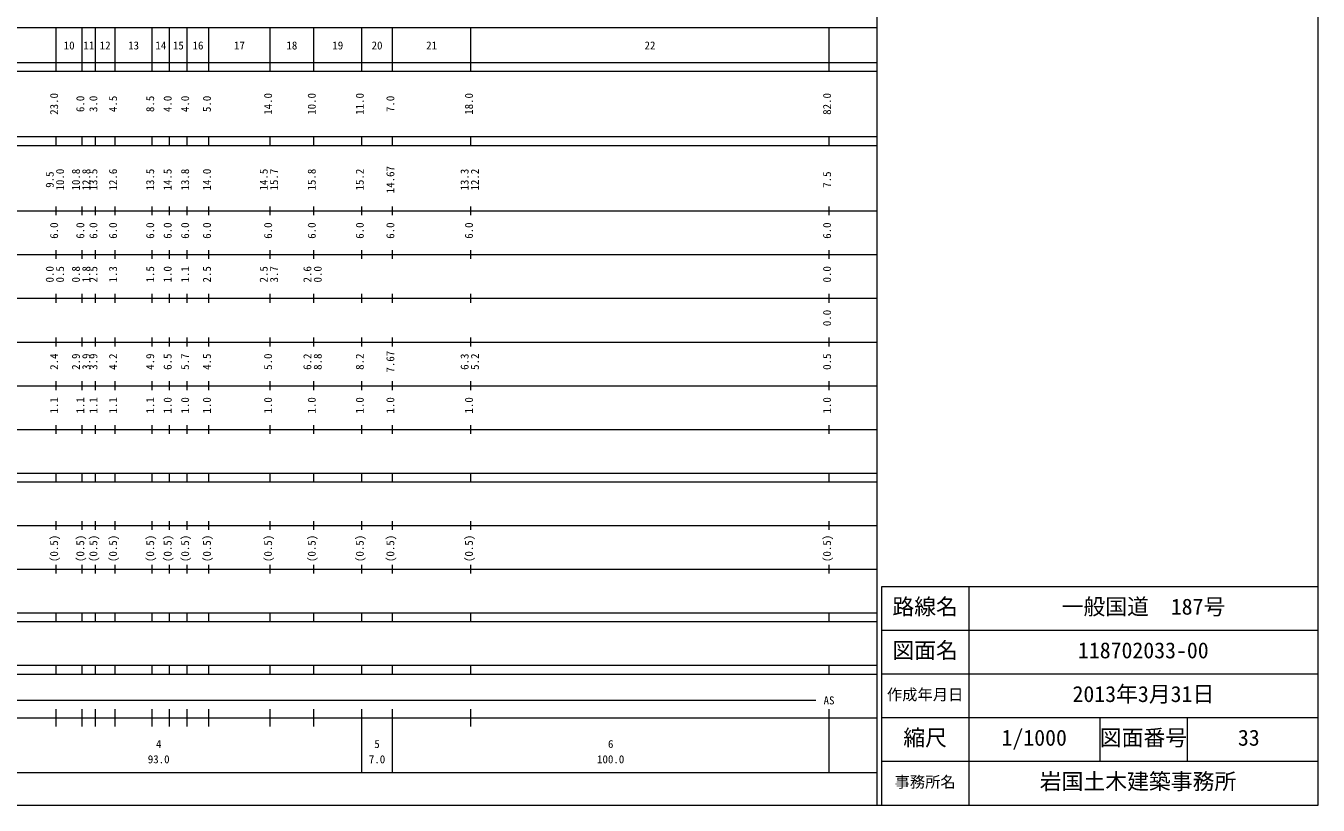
# Model space of a CAD drawing. Units: millimetres on the paper, enlarged 1000 times. Extents: x 40000 to 680000, y 20000 to 380000.
# Drawn here: x 384074 to 680000, y 20000 to 198357 of the extents above; entities that cross this region are included whole.
import ezdxf
from ezdxf.enums import TextEntityAlignment as Align

# ---------------------------------------------------------------- set-up
doc = ezdxf.new("R2010")
doc.units = ezdxf.units.MM
doc.header["$LTSCALE"] = 1000
for name, color, linetype, lineweight in [('S-BGD-HTXT', 7, 'Continuous', 13), ('S-TTL', 2, 'Continuous', 13), ('S-TTL-TXT', 7, 'Continuous', 13)]:
    doc.layers.add(name, color=color, linetype=linetype, lineweight=lineweight)
doc.styles.add('ＭＳ ゴシック', font='')
doc.styles.get('ＭＳ ゴシック').set_extended_font_data('MS Gothic')

msp = doc.modelspace()

# ---------------------------------------------------------------- linework, layer by layer
at = {"layer": 'S-BGD-HTXT'}
for p, q in [((579000, 20000), (579000, 370000)), ((68000, 198000), (579000, 198000)), ((391000, 188000), (391000, 198000)), ((397000, 188000), (397000, 198000)), ((400000, 188000), (400000, 198000)), ((404500, 188000), (404500, 198000)), ((413000, 188000), (413000, 198000)), ((417000, 188000), (417000, 198000)), ((421000, 188000), (421000, 198000)), ((426000, 188000), (426000, 198000)), ((440000, 188000), (440000, 198000)), ((450000, 188000), (450000, 198000)), ((461000, 188000), (461000, 198000)), ((468000, 188000), (468000, 198000)), ((486000, 188000), (486000, 198000)), ((568000, 188000), (568000, 198000)), ((40000, 190000), (579000, 190000)), ((40000, 188000), (579000, 188000)), ((40000, 173000), (579000, 173000)), ((391000, 171000), (391000, 173000)), ((397000, 171000), (397000, 173000)), ((400000, 171000), (400000, 173000)), ((404500, 171000), (404500, 173000)), ((413000, 171000), (413000, 173000)), ((417000, 171000), (417000, 173000)), ((421000, 171000), (421000, 173000)), ((426000, 171000), (426000, 173000)), ((440000, 171000), (440000, 173000)), ((450000, 171000), (450000, 173000)), ((461000, 171000), (461000, 173000)), ((468000, 171000), (468000, 173000)), ((486000, 171000), (486000, 173000)), ((568000, 171000), (568000, 173000)), ((40000, 171000), (579000, 171000)), ((391000, 155000), (391000, 157000)), ((397000, 155000), (397000, 157000)), ((400000, 155000), (400000, 157000)), ((404500, 155000), (404500, 157000)), ((413000, 155000), (413000, 157000)), ((417000, 155000), (417000, 157000)), ((421000, 155000), (421000, 157000)), ((426000, 155000), (426000, 157000)), ((440000, 155000), (440000, 157000)), ((450000, 155000), (450000, 157000)), ((461000, 155000), (461000, 157000)), ((468000, 155000), (468000, 157000)), ((486000, 155000), (486000, 157000)), ((568000, 155000), (568000, 157000)), ((40000, 156000), (579000, 156000)), ((46000, 146000), (579000, 146000)), ((391000, 145000), (391000, 147000)), ((397000, 145000), (397000, 147000)), ((400000, 145000), (400000, 147000)), ((404500, 145000), (404500, 147000)), ((413000, 145000), (413000, 147000)), ((417000, 145000), (417000, 147000)), ((421000, 145000), (421000, 147000)), ((426000, 145000), (426000, 147000)), ((440000, 145000), (440000, 147000)), ((450000, 145000), (450000, 147000)), ((461000, 145000), (461000, 147000)), ((468000, 145000), (468000, 147000)), ((486000, 145000), (486000, 147000)), ((568000, 145000), (568000, 147000)), ((391000, 135000), (391000, 137000)), ((397000, 135000), (397000, 137000)), ((400000, 135000), (400000, 137000)), ((404500, 135000), (404500, 137000)), ((413000, 135000), (413000, 137000)), ((417000, 135000), (417000, 137000)), ((421000, 135000), (421000, 137000)), ((426000, 135000), (426000, 137000)), ((440000, 135000), (440000, 137000)), ((450000, 135000), (450000, 137000)), ((461000, 135000), (461000, 137000)), ((468000, 135000), (468000, 137000)), ((486000, 135000), (486000, 137000)), ((568000, 135000), (568000, 137000)), ((52000, 136000), (579000, 136000)), ((46000, 126000), (579000, 126000)), ((391000, 125000), (391000, 127000)), ((397000, 125000), (397000, 127000)), ((400000, 125000), (400000, 127000)), ((404500, 125000), (404500, 127000)), ((413000, 125000), (413000, 127000)), ((417000, 125000), (417000, 127000)), ((421000, 125000), (421000, 127000)), ((426000, 125000), (426000, 127000)), ((440000, 125000), (440000, 127000)), ((450000, 125000), (450000, 127000)), ((461000, 125000), (461000, 127000)), ((468000, 125000), (468000, 127000)), ((486000, 125000), (486000, 127000)), ((568000, 125000), (568000, 127000)), ((52000, 116000), (579000, 116000)), ((391000, 115000), (391000, 117000)), ((397000, 115000), (397000, 117000)), ((400000, 115000), (400000, 117000)), ((404500, 115000), (404500, 117000)), ((413000, 115000), (413000, 117000)), ((417000, 115000), (417000, 117000)), ((421000, 115000), (421000, 117000)), ((426000, 115000), (426000, 117000)), ((440000, 115000), (440000, 117000)), ((450000, 115000), (450000, 117000)), ((461000, 115000), (461000, 117000)), ((468000, 115000), (468000, 117000)), ((486000, 115000), (486000, 117000)), ((568000, 115000), (568000, 117000)), ((391000, 105000), (391000, 107000)), ((397000, 105000), (397000, 107000)), ((400000, 105000), (400000, 107000)), ((404500, 105000), (404500, 107000)), ((413000, 105000), (413000, 107000)), ((417000, 105000), (417000, 107000)), ((421000, 105000), (421000, 107000)), ((426000, 105000), (426000, 107000)), ((440000, 105000), (440000, 107000)), ((450000, 105000), (450000, 107000)), ((461000, 105000), (461000, 107000)), ((468000, 105000), (468000, 107000)), ((486000, 105000), (486000, 107000)), ((568000, 105000), (568000, 107000)), ((46000, 106000), (579000, 106000)), ((40000, 96000), (579000, 96000)), ((391000, 94000), (391000, 96000)), ((397000, 94000), (397000, 96000)), ((400000, 94000), (400000, 96000)), ((404500, 94000), (404500, 96000)), ((413000, 94000), (413000, 96000)), ((417000, 94000), (417000, 96000)), ((421000, 94000), (421000, 96000)), ((426000, 94000), (426000, 96000)), ((440000, 94000), (440000, 96000)), ((450000, 94000), (450000, 96000)), ((461000, 94000), (461000, 96000)), ((468000, 94000), (468000, 96000)), ((486000, 94000), (486000, 96000)), ((568000, 94000), (568000, 96000)), ((40000, 94000), (579000, 94000)), ((49000, 84000), (579000, 84000)), ((391000, 83000), (391000, 85000)), ((397000, 83000), (397000, 85000)), ((400000, 83000), (400000, 85000)), ((404500, 83000), (404500, 85000)), ((413000, 83000), (413000, 85000)), ((417000, 83000), (417000, 85000)), ((421000, 83000), (421000, 85000)), ((426000, 83000), (426000, 85000)), ((440000, 83000), (440000, 85000)), ((450000, 83000), (450000, 85000)), ((461000, 83000), (461000, 85000)), ((468000, 83000), (468000, 85000)), ((486000, 83000), (486000, 85000)), ((568000, 83000), (568000, 85000)), ((40000, 74000), (579000, 74000)), ((391000, 73000), (391000, 75000)), ((397000, 73000), (397000, 75000)), ((400000, 73000), (400000, 75000)), ((404500, 73000), (404500, 75000)), ((413000, 73000), (413000, 75000)), ((417000, 73000), (417000, 75000)), ((421000, 73000), (421000, 75000)), ((426000, 73000), (426000, 75000)), ((440000, 73000), (440000, 75000)), ((450000, 73000), (450000, 75000)), ((461000, 73000), (461000, 75000)), ((468000, 73000), (468000, 75000)), ((486000, 73000), (486000, 75000)), ((568000, 73000), (568000, 75000)), ((40000, 64000), (579000, 64000)), ((391000, 62000), (391000, 64000)), ((397000, 62000), (397000, 64000)), ((400000, 62000), (400000, 64000)), ((404500, 62000), (404500, 64000)), ((413000, 62000), (413000, 64000)), ((417000, 62000), (417000, 64000)), ((421000, 62000), (421000, 64000)), ((426000, 62000), (426000, 64000)), ((440000, 62000), (440000, 64000)), ((450000, 62000), (450000, 64000)), ((461000, 62000), (461000, 64000)), ((468000, 62000), (468000, 64000)), ((486000, 62000), (486000, 64000)), ((568000, 62000), (568000, 64000)), ((40000, 62000), (579000, 62000)), ((40000, 52000), (579000, 52000)), ((391000, 50000), (391000, 52000)), ((397000, 50000), (397000, 52000)), ((400000, 50000), (400000, 52000)), ((404500, 50000), (404500, 52000)), ((413000, 50000), (413000, 52000)), ((417000, 50000), (417000, 52000)), ((421000, 50000), (421000, 52000)), ((426000, 50000), (426000, 52000)), ((440000, 50000), (440000, 52000)), ((450000, 50000), (450000, 52000)), ((461000, 50000), (461000, 52000)), ((468000, 50000), (468000, 52000)), ((486000, 50000), (486000, 52000)), ((568000, 50000), (568000, 52000)), ((40000, 50000), (579000, 50000)), ((71000, 44000), (565000, 44000)), ((391000, 38000), (391000, 42000)), ((397000, 38000), (397000, 42000)), ((400000, 38000), (400000, 42000)), ((404500, 38000), (404500, 42000)), ((413000, 38000), (413000, 42000)), ((417000, 38000), (417000, 42000)), ((421000, 38000), (421000, 42000)), ((426000, 38000), (426000, 42000)), ((440000, 38000), (440000, 42000)), ((450000, 38000), (450000, 42000)), ((461000, 27500), (461000, 42000)), ((468000, 27500), (468000, 42000)), ((486000, 38000), (486000, 42000)), ((568000, 27500), (568000, 42000)), ((40000, 40000), (579000, 40000)), ((68000, 27500), (579000, 27500))]:
    msp.add_line(p, q, dxfattribs=at)
at = {"layer": 'S-TTL'}
for p, q in [((680000, 20000), (680000, 380000)), ((680000, 70000), (580000, 70000)), ((580000, 70000), (580000, 20000)), ((600000, 70000), (600000, 20000)), ((680000, 60000), (580000, 60000)), ((680000, 50000), (580000, 50000)), ((680000, 40000), (580000, 40000)), ((630000, 40000), (630000, 30000)), ((650000, 40000), (650000, 30000)), ((680000, 30000), (580000, 30000)), ((40000, 20000), (680000, 20000))]:
    msp.add_line(p, q, dxfattribs=at)

# ---------------------------------------------------------------- texts
at = {"layer": 'S-BGD-HTXT', "style": 'ＭＳ ゴシック'}
for s, p in [('10', (392750, 192405)), ('11', (397250, 192405)), ('12', (401000, 192405)), ('13', (407500, 192405)), ('14', (413750, 192405)), ('15', (417750, 192405)), ('16', (422250, 192405)), ('17', (431750, 192405)), ('18', (443750, 192405)), ('19', (454250, 192405)), ('20', (463250, 192405)), ('21', (475750, 192405)), ('22', (525750, 192405)), ('AS', (566750, 42500)), ('4', (413875, 32523)), ('5', (463875, 32523)), ('6', (517375, 32523)), ('93.0', (412000, 29033)), ('7.0', (462625, 29033)), ('100.0', (514875, 29033))]:
    msp.add_text(s, height=1833, dxfattribs=at).set_placement(p, align=Align.BOTTOM_LEFT)
for s, p in [('23.0', (392000, 178000)), ('6.0', (398000, 178625)), ('3.0', (401000, 178625)), ('4.5', (405500, 178625)), ('8.5', (414000, 178625)), ('4.0', (418000, 178625)), ('4.0', (422000, 178625)), ('5.0', (427000, 178625)), ('14.0', (441000, 178000)), ('10.0', (451000, 178000)), ('11.0', (462000, 178000)), ('7.0', (469000, 178625)), ('18.0', (487000, 178000)), ('82.0', (569000, 178000)), ('14.67', (469000, 160049)), ('9.5', (391000, 161299)), ('10.0', (393370, 160674)), ('10.8', (397000, 160674)), ('12.8', (399370, 160674)), ('13.5', (401000, 160674)), ('12.6', (405500, 160674)), ('13.5', (414000, 160674)), ('14.5', (418000, 160674)), ('13.8', (422000, 160674)), ('14.0', (427000, 160674)), ('14.5', (440000, 160674)), ('15.7', (442370, 160674)), ('15.8', (451000, 160674)), ('15.2', (462000, 160674)), ('13.3', (486000, 160674)), ('12.2', (488370, 160674)), ('7.5', (569000, 161299)), ('6.0', (392000, 149625)), ('6.0', (398000, 149625)), ('6.0', (401000, 149625)), ('6.0', (405500, 149625)), ('6.0', (414000, 149625)), ('6.0', (418000, 149625)), ('6.0', (422000, 149625)), ('6.0', (427000, 149625)), ('6.0', (441000, 149625)), ('6.0', (451000, 149625)), ('6.0', (462000, 149625)), ('6.0', (469000, 149625)), ('6.0', (487000, 149625)), ('6.0', (569000, 149625)), ('0.0', (391000, 139625)), ('0.5', (393370, 139625)), ('0.8', (397000, 139625)), ('1.8', (399370, 139625)), ('2.5', (401000, 139625)), ('1.3', (405500, 139625)), ('1.5', (414000, 139625)), ('1.0', (418000, 139625)), ('1.1', (422000, 139625)), ('2.5', (427000, 139625)), ('2.5', (440000, 139625)), ('3.7', (442370, 139625)), ('2.6', (450000, 139625)), ('0.0', (452370, 139625)), ('0.0', (569000, 139625)), ('0.0', (569000, 129625)), ('2.4', (392000, 119625)), ('2.9', (397000, 119625)), ('3.9', (399370, 119625)), ('3.9', (401000, 119625)), ('4.2', (405500, 119625)), ('4.9', (414000, 119625)), ('6.5', (418000, 119625)), ('5.7', (422000, 119625)), ('4.5', (427000, 119625)), ('5.0', (441000, 119625)), ('6.2', (450000, 119625)), ('8.8', (452370, 119625)), ('8.2', (462000, 119625)), ('7.67', (469000, 119000)), ('6.3', (486000, 119625)), ('5.2', (488370, 119625)), ('0.5', (569000, 119625)), ('1.1', (392000, 109625)), ('1.1', (398000, 109625)), ('1.1', (401000, 109625)), ('1.1', (405500, 109625)), ('1.1', (414000, 109625)), ('1.0', (418000, 109625)), ('1.0', (422000, 109625)), ('1.0', (427000, 109625)), ('1.0', (441000, 109625)), ('1.0', (451000, 109625)), ('1.0', (462000, 109625)), ('1.0', (469000, 109625)), ('1.0', (487000, 109625)), ('1.0', (569000, 109625)), ('(0.5)', (392000, 75639)), ('(0.5)', (398000, 75639)), ('(0.5)', (401000, 75639)), ('(0.5)', (405500, 75639)), ('(0.5)', (414000, 75639)), ('(0.5)', (418000, 75639)), ('(0.5)', (422000, 75639)), ('(0.5)', (427000, 75639)), ('(0.5)', (441000, 75639)), ('(0.5)', (451000, 75639)), ('(0.5)', (462000, 75639)), ('(0.5)', (469000, 75639)), ('(0.5)', (487000, 75639)), ('(0.5)', (569000, 75639))]:
    msp.add_text(s, height=1833, rotation=90, dxfattribs=at).set_placement(p, align=Align.BOTTOM_LEFT)
at = {"layer": 'S-TTL-TXT', "style": 'ＭＳ ゴシック'}
for s, height, p in [('路線名', 3666, (582500, 62500)), ('路線名', 3666, (582500, 62500)), ('一般国道\u3000187号', 3666, (621250, 62500)), ('図面名', 3666, (582500, 52500)), ('図面名', 3666, (582500, 52500)), ('118702033-00', 3666, (625000, 52500)), ('2013年3月31日', 3666, (623750, 42500)), ('作成年月日', 2566, (581250, 43250)), ('作成年月日', 2566, (581250, 43250)), ('縮尺', 3666, (585000, 32500)), ('縮尺', 3666, (585000, 32500)), ('1/1000', 3666, (607500, 32500)), ('図面番号', 3666, (630000, 32500)), ('図面番号', 3666, (630000, 32500)), ('33', 3666, (661625, 32500)), ('事務所名', 2566, (583000, 23250)), ('事務所名', 2566, (583000, 23250)), ('岩国土木建築事務所 ', 3666, (616250, 22500))]:
    msp.add_text(s, height=height, dxfattribs=at).set_placement(p, align=Align.BOTTOM_LEFT)

doc.saveas('drawing.dxf')
